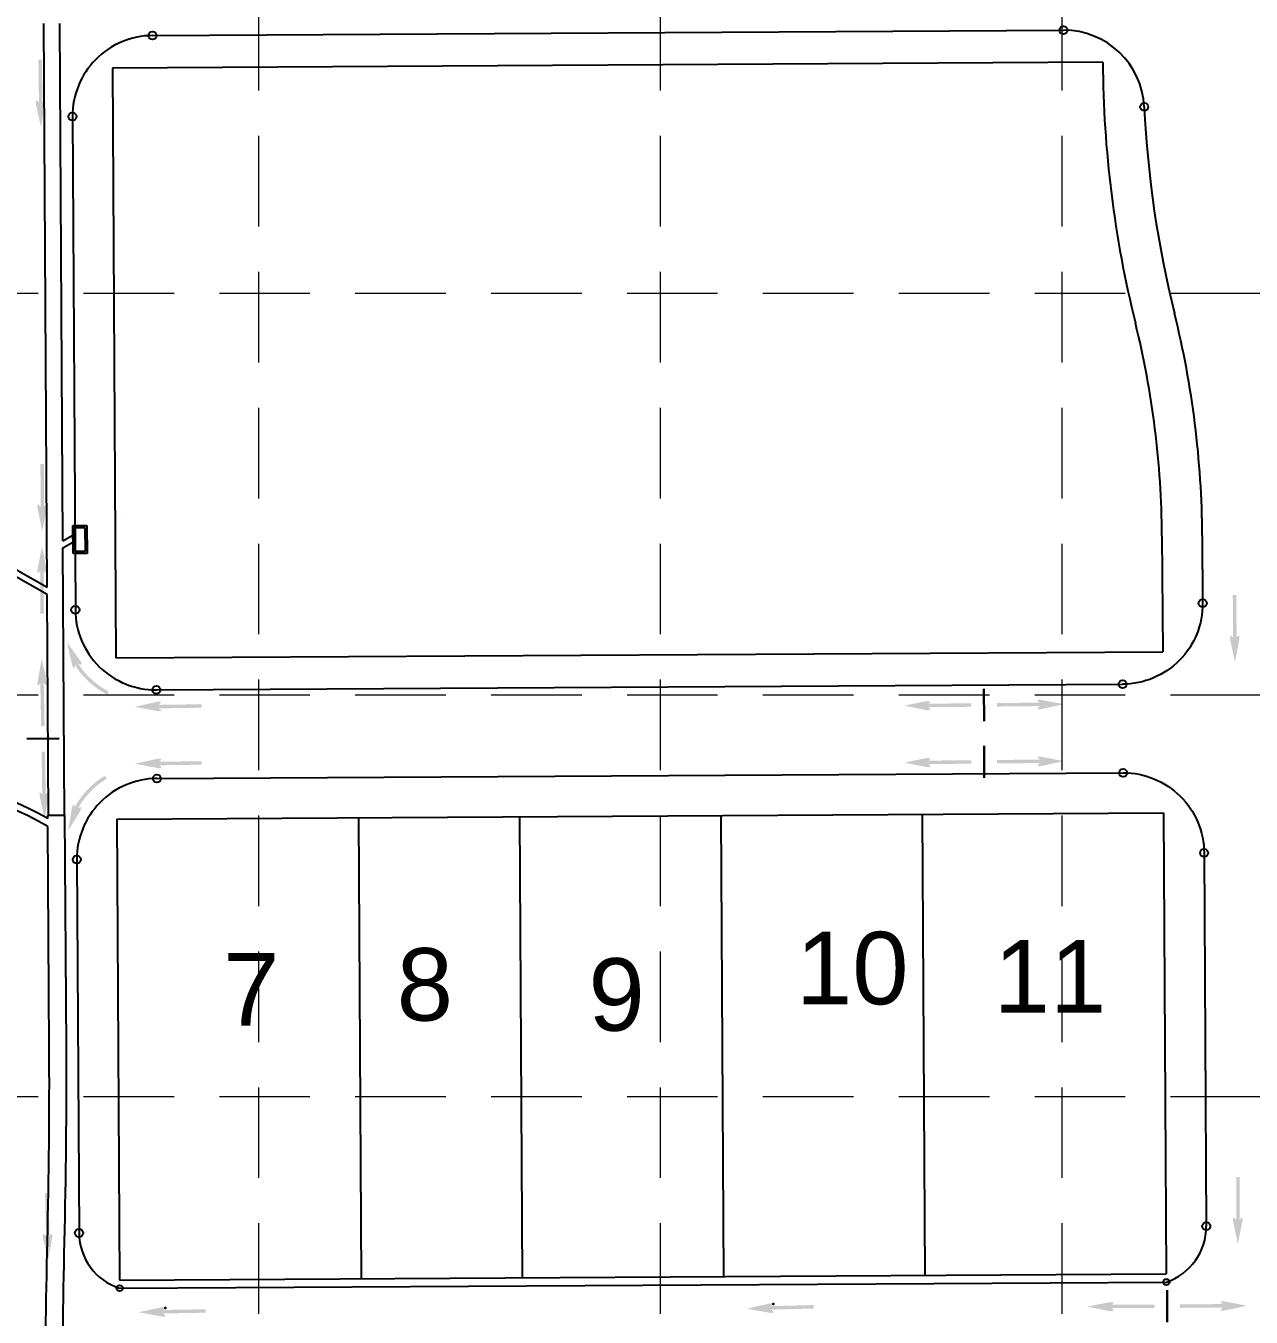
# Model space of a CAD drawing. Header units: inches. Extents: x -5337 to 1057, y 15227 to 19227.
# Drawn here: x -3694 to -3389.6, y 16972.4 to 17293.1 of the extents above; entities that cross this region are included whole.
import ezdxf
from ezdxf.enums import TextEntityAlignment as Align

# ---------------------------------------------------------------- set-up
doc = ezdxf.new("R2010")
doc.units = ezdxf.units.IN
doc.header["$LTSCALE"] = 150
doc.header["$MEASUREMENT"] = 0
doc.linetypes.add('HIDDEN', pattern=[0.375, 0.25, -0.125])
for name, color, linetype in [('1 LOT NUMBER', 7, 'Continuous'), ('BASE', 7, 'Continuous'), ('grid', 7, 'HIDDEN'), ('LOTLINE', 7, 'Continuous'), ('PAVING', 7, 'Continuous'), ('ROW', 7, 'Continuous'), ('STORM', 7, 'Continuous'), ('STORM INLET', 7, 'Continuous')]:
    doc.layers.add(name, color=color, linetype=linetype)
doc.styles.get("Standard").update_dxf_attribs({"font": 'ARIAL.TTF', "height": 25})

msp = doc.modelspace()

# ---------------------------------------------------------------- hatches: boundary and pattern name
at = {"layer": 'PAVING'}
h = msp.add_hatch(color=256, dxfattribs=at)
edge = h.paths.add_edge_path()
edge.add_line((-3689.358675856969, 17274.60466238465), (-3689.852814392478, 17274.05955446164))
edge.add_line((-3689.852814392476, 17274.05955446164), (-3689.976789395992, 17284.64288633627))
edge.add_line((-3689.976789395994, 17284.64288633627), (-3690.836939118813, 17284.63403736262))
edge.add_line((-3690.836939118813, 17284.63403736262), (-3690.712861630409, 17274.05060803622))
edge.add_line((-3690.712861630409, 17274.05060803622), (-3691.326498968858, 17274.59273718768))
edge.add_line((-3691.326498968856, 17274.59273718768), (-3691.32815519324, 17274.59404433957))
edge.add_ellipse((-3691.361834129122, 17274.05144046866), major_axis=(-0.006579715933419956, 0.5599613445035605), ratio=0.2857142857142858, start_angle=345.5032805555555, end_angle=485.8315277777779)
edge.add_line((-3691.487692074126, 17273.72211279319), (-3691.485660831515, 17273.72295632363))
edge.add_line((-3691.485660831515, 17273.72295632363), (-3690.239433551675, 17268.00750826009))
edge.add_line((-3690.239433551675, 17268.00750826009), (-3689.169522459015, 17273.7545533081))
edge.add_line((-3689.169522459015, 17273.75455330809), (-3689.170702871446, 17273.75342413031))
edge.add_ellipse((-3689.305942249643, 17274.07086996966), major_axis=(-0.006579715933419956, 0.5599613445035605), ratio=0.2857142857142861, start_angle=235.2730666666667, end_angle=377.1826722222223)
edge.add_line((-3689.359492096864, 17274.60528361459), (-3689.358675856967, 17274.60466238465))
edge.add_line((-3689.358675856969, 17274.60466238465), (-3689.358675856969, 17274.60466238465))
edge.add_line((-3689.358675856969, 17274.60466238465), (-3689.358675856969, 17274.60466238465))
h = msp.add_hatch(color=256, dxfattribs=at)
edge = h.paths.add_edge_path()
edge.add_line((-3688.944168083392, 17174.21850106768), (-3689.443218343858, 17173.6777709247))
edge.add_line((-3689.443218343858, 17173.6777709247), (-3689.477181585753, 17184.26176820873))
edge.add_line((-3689.477181585751, 17184.26176820872), (-3690.337317597241, 17184.26032192458))
edge.add_line((-3690.337317597241, 17184.26032192458), (-3690.303151902128, 17173.67622970534))
edge.add_line((-3690.303151902128, 17173.67622970535), (-3690.912211523892, 17174.22327561488))
edge.add_line((-3690.912211523892, 17174.22327561488), (-3690.913749706891, 17174.22470773503))
edge.add_ellipse((-3690.952038817675, 17173.68240968465), major_axis=(-0.0018205723296114, 0.5599970406318172), ratio=0.2857142857142855, start_angle=345.5032805555555, end_angle=485.8315277777779)
edge.add_line((-3691.080691052506, 17173.35416352301), (-3691.078813824441, 17173.3550079871))
edge.add_line((-3691.078813824441, 17173.3550079871), (-3689.880944662544, 17167.62933972645))
edge.add_line((-3689.880944662544, 17167.62933972645), (-3688.762479594901, 17173.36690366095))
edge.add_line((-3688.762479594901, 17173.36690366095), (-3688.763519422042, 17173.36578244144))
edge.add_ellipse((-3688.896056060496, 17173.68436616639), major_axis=(-0.0018205723296114, 0.5599970406318172), ratio=0.2857142857142858, start_angle=235.2730666666667, end_angle=377.1826722222223)
edge.add_line((-3688.945062188361, 17174.21921561199), (-3688.944168083392, 17174.21850106769))
edge.add_line((-3688.944168083392, 17174.21850106768), (-3688.944168083392, 17174.21850106768))
edge.add_line((-3688.944168083392, 17174.21850106768), (-3688.944168083392, 17174.21850106768))
h = msp.add_hatch(color=256, dxfattribs=at)
edge = h.paths.add_edge_path()
edge.add_line((-3690.891905844754, 17157.18018901417), (-3690.392860617405, 17157.72111909381))
edge.add_line((-3690.392860617405, 17157.72111909381), (-3690.359092279052, 17147.13691684001))
edge.add_line((-3690.359092279052, 17147.13691684001), (-3689.499056235891, 17147.13836060759))
edge.add_line((-3689.499056235891, 17147.13836060759), (-3689.532924542573, 17157.72256034483))
edge.add_line((-3689.532924542573, 17157.72256034483), (-3688.923959856023, 17157.17531198208))
edge.add_line((-3688.923959856023, 17157.17531198209), (-3688.922227621497, 17157.17379080605))
edge.add_ellipse((-3688.88392662703, 17157.71608801724), major_axis=(0.001808300790129319, -0.5599970803926145), ratio=0.2857142857142856, start_angle=345.5032805555555, end_angle=485.8315277777779)
edge.add_line((-3688.755267199182, 17158.04433135956), (-3688.757360072033, 17158.04367957819))
edge.add_line((-3688.757360072032, 17158.04367957819), (-3689.954931845499, 17163.76945535684))
edge.add_line((-3689.954931845499, 17163.76945535684), (-3691.073691785014, 17158.03168393601))
edge.add_line((-3691.073691785014, 17158.03168393601), (-3691.07243908366, 17158.03276317578))
edge.add_ellipse((-3690.939909426546, 17157.71417654656), major_axis=(0.001808300790129319, -0.5599970803926145), ratio=0.2857142857142859, start_angle=235.2730666666667, end_angle=377.1826722222223)
edge.add_line((-3690.890915019159, 17157.17932602719), (-3690.891905844754, 17157.18018901417))
edge.add_line((-3690.891905844754, 17157.18018901417), (-3690.891905844754, 17157.18018901417))
edge.add_line((-3690.891905844754, 17157.18018901417), (-3690.891905844754, 17157.18018901417))
h = msp.add_hatch(color=256, dxfattribs=at)
edge = h.paths.add_edge_path()
edge.add_line((-3392.747578736527, 17141.68665863069), (-3393.24406435823, 17141.14339222509))
edge.add_line((-3393.244064358229, 17141.14339222509), (-3393.328441836971, 17151.72732078358))
edge.add_line((-3393.328441836973, 17151.72732078358), (-3394.188472153004, 17151.72167582959))
edge.add_line((-3394.188472153004, 17151.72167582959), (-3394.10389977072, 17141.13795224088))
edge.add_line((-3394.10389977072, 17141.13795224088), (-3394.715588073745, 17141.68213109011))
edge.add_line((-3394.715588073745, 17141.68213109011), (-3394.717212215579, 17141.68365802908))
edge.add_ellipse((-3394.752919459685, 17141.14118385995), major_axis=(-0.004486234849994399, 0.559982029798163), ratio=0.2857142857142856, start_angle=345.5032805555555, end_angle=485.8315277777779)
edge.add_line((-3394.880007728199, 17140.81232901028), (-3394.877966538865, 17140.81296947449))
edge.add_line((-3394.877966538865, 17140.81296947449), (-3393.653031819227, 17135.09298413425))
edge.add_line((-3393.653031819227, 17135.09298413424), (-3392.561714227219, 17140.83606663438))
edge.add_line((-3392.561714227219, 17140.83606663438), (-3392.562917658817, 17140.83497796668))
edge.add_ellipse((-3392.69696930952, 17141.15292718476), major_axis=(-0.004486234849994399, 0.559982029798163), ratio=0.285714285714286, start_angle=235.2730666666667, end_angle=377.1826722222223)
edge.add_line((-3392.748520858388, 17141.687537293), (-3392.747578736527, 17141.68665863069))
edge.add_line((-3392.747578736527, 17141.68665863069), (-3392.747578736527, 17141.68665863069))
edge.add_line((-3392.747578736527, 17141.68665863069), (-3392.747578736527, 17141.68665863069))
at = {"layer": 'PAVING', "linetype": 'Continuous', "lineweight": 30}
h = msp.add_hatch(color=256, dxfattribs=at)
edge = h.paths.add_edge_path()
edge.add_line((-3680.345531319625, 17135.25204998288), (-3683.754328485378, 17140.00527096898))
edge.add_line((-3683.75432848538, 17140.00527096898), (-3682.458000409972, 17134.31029020335))
edge.add_line((-3682.458000409972, 17134.31029020335), (-3682.458897986851, 17134.30965908907))
edge.add_ellipse((-3682.208869221568, 17134.07186260705), major_axis=(0.228080233075745, -0.5114483427288756), ratio=0.2857142857142859, start_angle=235.2730666666667, end_angle=377.1826722222223)
edge.add_line((-3681.947799686568, 17133.60249257401), (-3681.945250476292, 17133.60347000308))
edge.add_line((-3681.94525047629, 17133.60347000308), (-3681.705865166834, 17134.29451313025))
edge.add_line((-3681.705865166836, 17134.29451313025), (-3681.711709258041, 17134.2852821519))
edge.add_arc((-3664.438276302626, 17145.19460907589), 20.43, 212.2751471296222, 242.6834165740666)
edge.add_line((-3673.813741279973, 17127.04287210352), (-3673.419081384625, 17127.8069686394))
edge.add_arc((-3664.438276302626, 17145.19460907589), 19.57000000000001, 212.607611018511, 242.6834165740666, ccw=False)
edge.add_line((-3680.923668963738, 17134.64867484469), (-3680.922426366253, 17134.648540948))
edge.add_line((-3680.922426366253, 17134.648540948), (-3680.147486901988, 17134.39446228553))
edge.add_line((-3680.147486901986, 17134.39446228553), (-3680.144978462107, 17134.39343905694))
edge.add_ellipse((-3680.329217617536, 17134.90491649052), major_axis=(0.228080233075745, -0.5114483427288756), ratio=0.2857142857142858, start_angle=345.5032805555555, end_angle=485.8315277777779)
edge.add_line((-3680.344264552134, 17135.25715290754), (-3680.34570306995, 17135.25354532552))
h = msp.add_hatch(color=256, dxfattribs=at)
edge = h.paths.add_edge_path()
edge.add_line((-3690.8640029324, 17129.27527133314), (-3690.373424796231, 17129.82385992731))
edge.add_line((-3690.373424796229, 17129.82385992731), (-3690.172946923496, 17119.24174513976))
edge.add_line((-3690.1729469235, 17119.24174513976), (-3689.313116546557, 17119.25680436712))
edge.add_line((-3689.313116546555, 17119.25680436712), (-3689.513594419288, 17129.83891915467))
edge.add_line((-3689.513594419288, 17129.83891915468), (-3688.896131191335, 17129.30155228039))
edge.add_line((-3688.896131191335, 17129.30155228038), (-3688.894461903681, 17129.2999424458))
edge.add_ellipse((-3688.864707642655, 17129.84277572254), major_axis=(0.01062886081451215, -0.5598991707083663), ratio=0.2857142857142855, start_angle=345.5032805555555, end_angle=485.8315277777779)
edge.add_line((-3688.741234484767, 17130.17300494724), (-3688.743282346413, 17130.17239011564))
edge.add_line((-3688.743282346411, 17130.17239011564), (-3690.030969199546, 17135.87883469047))
edge.add_line((-3690.030969199548, 17135.87883469047), (-3691.058773263489, 17130.12395833598))
edge.add_line((-3691.058773263489, 17130.12395833598), (-3691.057936878879, 17130.1249392847))
edge.add_ellipse((-3690.920405440564, 17129.80847969119), major_axis=(0.01062886081451215, -0.5598991707083663), ratio=0.2857142857142856, start_angle=235.2730666666667, end_angle=377.1826722222223)
edge.add_line((-3690.862992418719, 17129.27446721507), (-3690.8640029324, 17129.27527133314))
edge.add_line((-3690.8640029324, 17129.27527133314), (-3690.8640029324, 17129.27527133314))
edge.add_line((-3690.8640029324, 17129.27527133314), (-3690.8640029324, 17129.27527133314))
at = {"layer": 'PAVING'}
h = msp.add_hatch(color=256, dxfattribs=at)
edge = h.paths.add_edge_path()
edge.add_line((-3660.36048008832, 17123.1036380483), (-3660.906859917472, 17123.59664421692))
edge.add_line((-3660.90685991747, 17123.59664421692), (-3650.323712705112, 17123.7478231889))
edge.add_line((-3650.323712705114, 17123.7478231889), (-3650.334661013689, 17124.60792006399))
edge.add_line((-3650.334661013687, 17124.60792006399), (-3660.917800676369, 17124.45644118702))
edge.add_line((-3660.91780067637, 17124.45644118702), (-3660.377408734892, 17125.07153526892))
edge.add_line((-3660.37740873489, 17125.07153526892), (-3660.375946821023, 17125.07320271319))
edge.add_ellipse((-3660.918635913244, 17125.10547933996), major_axis=(0.559942471466606, 0.008026745783279794), ratio=0.2857142857142856, start_angle=345.5032805555555, end_angle=485.8315277777779)
edge.add_line((-3661.24828773111, 17125.23048581631), (-3661.247534107977, 17125.2284877621))
edge.add_line((-3661.247534107977, 17125.22848776209), (-3666.959805574505, 17123.96733569644))
edge.add_line((-3666.959805574505, 17123.96733569644), (-3661.209836538839, 17122.91240293133))
edge.add_line((-3661.209836538839, 17122.91240293133), (-3661.210988935132, 17122.91358526492))
edge.add_ellipse((-3660.893893641285, 17123.04964453492), major_axis=(0.559942471466606, 0.008026745783279794), ratio=0.2857142857142858, start_angle=235.2730666666667, end_angle=377.1826722222223)
edge.add_line((-3660.359620164276, 17123.10457523481), (-3660.36048008832, 17123.10363804829))
edge.add_line((-3660.36048008832, 17123.1036380483), (-3660.36048008832, 17123.1036380483))
edge.add_line((-3660.36048008832, 17123.1036380483), (-3660.36048008832, 17123.1036380483))
at = {"layer": 'PAVING', "linetype": 'Continuous', "lineweight": 30}
h = msp.add_hatch(color=256, dxfattribs=at)
edge = h.paths.add_edge_path()
edge.add_line((-3469.221175992756, 17125.26255423068), (-3469.756246263581, 17124.75792905763))
edge.add_line((-3469.756246263583, 17124.75792905763), (-3459.172617610087, 17124.84229898669))
edge.add_line((-3459.172617610087, 17124.84229898669), (-3459.164475964419, 17123.98243155295))
edge.add_line((-3459.16447596442, 17123.98243155295), (-3469.74799709991, 17123.89776423545))
edge.add_line((-3469.74799709991, 17123.89776423545), (-3469.194347964994, 17123.29480618102))
edge.add_line((-3469.194347964993, 17123.29480618102), (-3469.192715018115, 17123.29317885649))
edge.add_ellipse((-3469.734549276262, 17123.24880692676), major_axis=(0.5599822124655837, 0.004463375645138231), ratio=0.2857142857142855, start_angle=-125.83152777777792, end_angle=14.496719444444523, ccw=False)
edge.add_line((-3470.061331140454, 17123.11647947918), (-3470.060889161465, 17123.11864337332))
edge.add_line((-3470.060889161467, 17123.11864337332), (-3475.799725261593, 17124.25188110472))
edge.add_line((-3475.799725261593, 17124.25188110472), (-3470.074471714132, 17125.43443497971))
edge.add_line((-3470.07447171413, 17125.43443497971), (-3470.075714364628, 17125.43363559981))
edge.add_ellipse((-3469.755663478727, 17125.3046821944), major_axis=(0.5599822124655837, 0.004463375645138231), ratio=0.2857142857142857, start_angle=-17.182672222222322, end_angle=124.7269333333333, ccw=False)
edge.add_line((-3469.220297799917, 17125.26168079934), (-3469.221175992758, 17125.26255423067))
edge.add_line((-3469.221175992756, 17125.26255423068), (-3469.221175992756, 17125.26255423068))
edge.add_line((-3469.221175992756, 17125.26255423068), (-3469.221175992756, 17125.26255423068))
h = msp.add_hatch(color=256, dxfattribs=at)
edge = h.paths.add_edge_path()
edge.add_line((-3442.734032781293, 17125.51469854538), (-3442.189409600584, 17125.0199476171))
edge.add_line((-3442.189409600585, 17125.0199476171), (-3452.773127637203, 17124.90336523686))
edge.add_line((-3452.773127637201, 17124.90336523686), (-3452.764875956967, 17124.04310044636))
edge.add_line((-3452.764875956969, 17124.04310044636), (-3442.181370439803, 17124.16017763513))
edge.add_line((-3442.181370439801, 17124.16017763513), (-3442.723409689166, 17123.54694268656))
edge.add_line((-3442.723409689168, 17123.54694268656), (-3442.725122482847, 17123.54515512976))
edge.add_ellipse((-3442.182541653905, 17123.51110699449), major_axis=(-0.5599656919496876, -0.006198696581426107), ratio=0.2857142857142857, start_angle=345.5032805555555, end_angle=485.8315277777779)
edge.add_line((-3441.853299692944, 17123.38502499223), (-3441.853913630752, 17123.38717346425))
edge.add_line((-3441.85391363075, 17123.38717346425), (-3436.137765094894, 17124.62941711025))
edge.add_line((-3436.137765094896, 17124.62941711026), (-3441.884106025489, 17125.70314713191))
edge.add_line((-3441.884106025487, 17125.70314713191), (-3441.883034547898, 17125.70203496313))
edge.add_ellipse((-3442.200572335494, 17125.5670116178), major_axis=(-0.5599656919496876, -0.006198696581426107), ratio=0.2857142857142857, start_angle=235.2730666666667, end_angle=377.1826722222223)
edge.add_line((-3442.735022293951, 17125.51382541723), (-3442.734032781296, 17125.51469854538))
edge.add_line((-3442.734032781293, 17125.51469854538), (-3442.734032781293, 17125.51469854538))
edge.add_line((-3442.734032781293, 17125.51469854538), (-3442.734032781293, 17125.51469854538))
h = msp.add_hatch(color=256, dxfattribs=at)
edge = h.paths.add_edge_path()
edge.add_line((-3690.402274437603, 17102.79125749545), (-3689.892914336635, 17102.2601031856))
edge.add_line((-3689.892914336633, 17102.2601031856), (-3690.061391874151, 17112.84279997204))
edge.add_line((-3690.061391874151, 17112.84279997204), (-3689.201557804739, 17112.8577592676))
edge.add_line((-3689.201557804739, 17112.8577592676), (-3689.033080267222, 17102.27506248116))
edge.add_line((-3689.033080267223, 17102.27506248115), (-3688.434693695986, 17102.83353861029))
edge.add_line((-3688.434693695986, 17102.83353861029), (-3688.433087152705, 17102.83516961988))
edge.add_ellipse((-3688.384429703194, 17102.29370333747), major_axis=(-0.008893724750284859, 0.5599294202863395), ratio=0.2857142857142856, start_angle=-125.83152777777792, end_angle=14.496719444444523, ccw=False)
edge.add_line((-3688.249520940839, 17101.96797862639), (-3688.251631568037, 17101.96860820731))
edge.add_line((-3688.251631568039, 17101.96860820731), (-3689.339538256141, 17096.22081741561))
edge.add_line((-3689.339538256141, 17096.2208174156), (-3690.56741717703, 17101.93627652707))
edge.add_line((-3690.567417177026, 17101.93627652707), (-3690.566490939844, 17101.93526295915))
edge.add_ellipse((-3690.440073750135, 17102.25632411375), major_axis=(-0.008893724750284859, 0.5599294202863395), ratio=0.2857142857142858, start_angle=-17.182672222222322, end_angle=124.7269333333333, ccw=False)
edge.add_line((-3690.401309423674, 17102.79201330231), (-3690.402274437602, 17102.79125749544))
edge.add_line((-3690.402274437603, 17102.79125749545), (-3690.402274437603, 17102.79125749545))
edge.add_line((-3690.402274437603, 17102.79125749545), (-3690.402274437603, 17102.79125749545))
at = {"layer": 'PAVING'}
h = msp.add_hatch(color=256, dxfattribs=at)
edge = h.paths.add_edge_path()
edge.add_line((-3660.296002484214, 17108.96698353712), (-3660.842282345035, 17109.4599922223))
edge.add_line((-3660.842282345033, 17109.4599922223), (-3650.259337585894, 17109.61126612949))
edge.add_line((-3650.259337585894, 17109.61126612948), (-3650.270285894469, 17110.47136300457))
edge.add_line((-3650.270285894469, 17110.47136300457), (-3660.853328105381, 17110.3199866125))
edge.add_line((-3660.853328105381, 17110.31998661249), (-3660.312936163902, 17110.93508069439))
edge.add_line((-3660.3129361639, 17110.93508069439), (-3660.311542254622, 17110.93660203214))
edge.add_ellipse((-3660.854231346841, 17110.96887865892), major_axis=(0.559942471466606, 0.008026745783279794), ratio=0.2857142857142856, start_angle=345.5032805555555, end_angle=485.8315277777779)
edge.add_line((-3661.183883164706, 17111.09388513528), (-3661.183059020428, 17111.09193321924))
edge.add_line((-3661.18305902043, 17111.09193321924), (-3666.895230518627, 17109.83078367014))
edge.add_line((-3666.895230518627, 17109.83078367014), (-3661.14556138795, 17108.77584335536))
edge.add_line((-3661.14556138795, 17108.77584335536), (-3661.146584368729, 17108.77698458388))
edge.add_ellipse((-3660.829489074878, 17108.91304385389), major_axis=(0.559942471466606, 0.008026745783279794), ratio=0.2857142857142858, start_angle=235.2730666666667, end_angle=377.1826722222223)
edge.add_line((-3660.295215597871, 17108.96797455377), (-3660.296002484214, 17108.96698353712))
edge.add_line((-3660.296002484214, 17108.96698353712), (-3660.296002484214, 17108.96698353712))
edge.add_line((-3660.296002484214, 17108.96698353712), (-3660.296002484214, 17108.96698353712))
at = {"layer": 'PAVING', "linetype": 'Continuous', "lineweight": 30}
h = msp.add_hatch(color=256, dxfattribs=at)
edge = h.paths.add_edge_path()
edge.add_line((-3469.203108859192, 17111.12573171964), (-3469.738179130018, 17110.62110654658))
edge.add_line((-3469.738179130021, 17110.62110654658), (-3459.154550476525, 17110.70547647564))
edge.add_line((-3459.154550476524, 17110.70547647565), (-3459.146408830855, 17109.84560904191))
edge.add_line((-3459.146408830857, 17109.84560904191), (-3469.729929966346, 17109.76094172441))
edge.add_line((-3469.729929966346, 17109.76094172441), (-3469.176280831431, 17109.15798366998))
edge.add_line((-3469.176280831429, 17109.15798366997), (-3469.174647884551, 17109.15635634545))
edge.add_ellipse((-3469.716482142698, 17109.11198441571), major_axis=(0.5599822124655837, 0.004463375645138231), ratio=0.2857142857142855, start_angle=-125.83152777777792, end_angle=14.496719444444523, ccw=False)
edge.add_line((-3470.04326400689, 17108.97965696813), (-3470.042822027901, 17108.98182086227))
edge.add_line((-3470.042822027903, 17108.98182086227), (-3475.781658128028, 17110.11505859368))
edge.add_line((-3475.781658128029, 17110.11505859368), (-3470.056404580568, 17111.29761246867))
edge.add_line((-3470.056404580566, 17111.29761246868), (-3470.057647231064, 17111.29681308877))
edge.add_ellipse((-3469.737596345163, 17111.16785968336), major_axis=(0.5599822124655837, 0.004463375645138231), ratio=0.2857142857142857, start_angle=-17.182672222222322, end_angle=124.7269333333333, ccw=False)
edge.add_line((-3469.202230666351, 17111.12485828831), (-3469.203108859192, 17111.12573171964))
edge.add_line((-3469.203108859192, 17111.12573171964), (-3469.203108859192, 17111.12573171964))
edge.add_line((-3469.203108859192, 17111.12573171964), (-3469.203108859192, 17111.12573171964))
h = msp.add_hatch(color=256, dxfattribs=at)
edge = h.paths.add_edge_path()
edge.add_line((-3442.715965647731, 17111.37787603433), (-3442.171342467022, 17110.88312510605))
edge.add_line((-3442.17134246702, 17110.88312510605), (-3452.755060503638, 17110.76654272581))
edge.add_line((-3452.755060503638, 17110.76654272582), (-3452.746808823405, 17109.90627793532))
edge.add_line((-3452.746808823405, 17109.90627793532), (-3442.163303306239, 17110.02335512409))
edge.add_line((-3442.163303306239, 17110.02335512409), (-3442.705342555604, 17109.41012017552))
edge.add_line((-3442.705342555604, 17109.41012017552), (-3442.707055349283, 17109.40833261871))
edge.add_ellipse((-3442.164474520339, 17109.37428448345), major_axis=(-0.5599656919496876, -0.006198696581426107), ratio=0.2857142857142857, start_angle=345.5032805555555, end_angle=485.8315277777779)
edge.add_line((-3441.835232559381, 17109.24820248119), (-3441.83584649719, 17109.2503509532))
edge.add_line((-3441.835846497186, 17109.2503509532), (-3436.119697961331, 17110.49259459921))
edge.add_line((-3436.119697961331, 17110.49259459921), (-3441.866038891923, 17111.56632462087))
edge.add_line((-3441.866038891923, 17111.56632462086), (-3441.864967414334, 17111.56521245209))
edge.add_ellipse((-3442.182505201929, 17111.43018910676), major_axis=(-0.5599656919496876, -0.006198696581426107), ratio=0.2857142857142857, start_angle=235.2730666666667, end_angle=377.1826722222223)
edge.add_line((-3442.716955160386, 17111.37700290619), (-3442.715965647731, 17111.37787603433))
edge.add_line((-3442.715965647731, 17111.37787603433), (-3442.715965647731, 17111.37787603433))
edge.add_line((-3442.715965647731, 17111.37787603433), (-3442.715965647731, 17111.37787603433))
h = msp.add_hatch(color=256, dxfattribs=at)
edge = h.paths.add_edge_path()
edge.add_line((-3680.340505110722, 17098.24815720836), (-3683.442490532081, 17093.28912338657))
edge.add_line((-3683.442490532083, 17093.28912338657), (-3682.508192812214, 17099.05486156487))
edge.add_line((-3682.508192812214, 17099.05486156487), (-3682.509200172495, 17099.05531328421))
edge.add_ellipse((-3682.274678624677, 17099.30841641327), major_axis=(0.1953450229477283, 0.5248240867276877), ratio=0.2857142857142859, start_angle=-17.182672222222322, end_angle=124.7269333333333, ccw=False)
edge.add_line((-3682.043754267757, 17099.79332823145), (-3682.041009268625, 17099.79255214133))
edge.add_line((-3682.041009268623, 17099.79255214133), (-3681.758537942287, 17099.11774698442))
edge.add_line((-3681.758537942287, 17099.11774698442), (-3681.765039731919, 17099.12680107682))
edge.add_arc((-3663.837494590498, 17089.32945321108), 20.43000000000001, 120.93526282580021, 151.3435322702446, ccw=False)
edge.add_line((-3674.339929840573, 17106.85325852165), (-3673.897830181188, 17106.11559475179))
edge.add_arc((-3663.837494590498, 17089.32945321108), 19.57, 120.9352628258003, 151.0110683813558)
edge.add_line((-3680.955634775532, 17098.81387077915), (-3680.954344033338, 17098.81418885685))
edge.add_line((-3680.954344033338, 17098.81418885684), (-3680.197013110232, 17099.11654328943))
edge.add_line((-3680.197013110233, 17099.11654328943), (-3680.194606205096, 17099.1177454078))
edge.add_ellipse((-3680.346195724167, 17098.59565935248), major_axis=(0.1953450229477283, 0.5248240867276877), ratio=0.2857142857142858, start_angle=-125.83152777777792, end_angle=14.496719444444523, ccw=False)
edge.add_line((-3680.338980939441, 17098.24317552056), (-3680.340644286147, 17098.24668512241))
at = {"layer": 'PAVING'}
h = msp.add_hatch(color=256, dxfattribs=at)
edge = h.paths.add_edge_path()
edge.add_line((-3391.976057774722, 16997.1529000614), (-3392.476742760278, 16996.61352921009))
edge.add_line((-3392.476742760278, 16996.6135292101), (-3392.479700720631, 17007.19770681728))
edge.add_line((-3392.479700720633, 17007.19770681728), (-3393.339699709428, 17007.19876477449))
edge.add_line((-3393.339699709428, 17007.1987647745), (-3393.336541812416, 16996.61459220043))
edge.add_line((-3393.336541812414, 16996.61459220043), (-3393.943947270627, 16997.16348032139))
edge.add_line((-3393.943947270627, 16997.16348032139), (-3393.945698681471, 16997.16500749722))
edge.add_ellipse((-3393.985576569739, 16996.62282396236), major_axis=(-0.0001797643541550348, 0.5599999711471215), ratio=0.2857142857142856, start_angle=345.5032805555555, end_angle=485.8315277777779)
edge.add_line((-3394.115190018761, 16996.2949561628), (-3394.113158813983, 16996.2955471364))
edge.add_line((-3394.113158813981, 16996.2955471364), (-3392.93220373825, 16990.56625207426))
edge.add_line((-3392.93220373825, 16990.56625207426), (-3391.796758459906, 16996.30084238395))
edge.add_line((-3391.79675845991, 16996.30084238394), (-3391.797994290966, 16996.29978577808))
edge.add_ellipse((-3391.929596905169, 16996.61875646994), major_axis=(-0.0001797643541550348, 0.5599999711471215), ratio=0.2857142857142859, start_angle=235.2730666666667, end_angle=377.1826722222223)
edge.add_line((-3391.977035705362, 16997.15374720842), (-3391.976057774724, 16997.1529000614))
edge.add_line((-3391.976057774722, 16997.1529000614), (-3391.976057774722, 16997.1529000614))
edge.add_line((-3391.976057774722, 16997.1529000614), (-3391.976057774722, 16997.1529000614))
h = msp.add_hatch(color=256, dxfattribs=at)
edge = h.paths.add_edge_path()
edge.add_line((-3687.606118912932, 16993.15673096356), (-3688.094930750814, 16992.60665551679))
edge.add_line((-3688.094930750813, 16992.60665551679), (-3688.325494642766, 17003.188204455))
edge.add_line((-3688.325494642766, 17003.18820445499), (-3689.185427941553, 17003.17075820499))
edge.add_line((-3689.185427941551, 17003.17075820499), (-3688.954661596381, 16992.58911433157))
edge.add_line((-3688.954661596381, 16992.58911433157), (-3689.573741134662, 16993.12490451931))
edge.add_line((-3689.573741134662, 16993.12490451932), (-3689.575437015221, 16993.12626662591))
edge.add_ellipse((-3689.603646620946, 16992.58335093301), major_axis=(-0.01222190703346235, 0.5598666135683265), ratio=0.2857142857142856, start_angle=345.5032805555555, end_angle=485.8315277777779)
edge.add_line((-3689.726179661835, 16992.25277175333), (-3689.724265456036, 16992.25374058602))
edge.add_line((-3689.724265456036, 16992.25374058602), (-3688.420343432668, 16986.55114851601))
edge.add_line((-3688.420343432666, 16986.55114851601), (-3687.408508471894, 16992.30843528776))
edge.add_line((-3687.408508471894, 16992.30843528776), (-3687.409623608793, 16992.30742905103))
edge.add_ellipse((-3687.548054906139, 16992.62349601584), major_axis=(-0.01222190703346235, 0.5598666135683265), ratio=0.2857142857142859, start_angle=235.2730666666667, end_angle=377.1826722222223)
edge.add_line((-3687.606987124964, 16993.15734292611), (-3687.60611891293, 16993.15673096356))
edge.add_line((-3687.606118912932, 16993.15673096356), (-3687.606118912932, 16993.15673096356))
edge.add_line((-3687.606118912932, 16993.15673096356), (-3687.606118912932, 16993.15673096356))
at = {"layer": 'PAVING', "linetype": 'Continuous', "lineweight": 30}
h = msp.add_hatch(color=256, dxfattribs=at)
edge = h.paths.add_edge_path()
edge.add_line((-3423.7250373801, 16976.00992235466), (-3424.262147282454, 16975.50684634371))
edge.add_line((-3424.262147282454, 16975.50684634371), (-3413.678201717627, 16975.55081145168))
edge.add_line((-3413.678201717625, 16975.55081145169), (-3413.673359026832, 16974.69086097151))
edge.add_line((-3413.673359026834, 16974.69086097152), (-3424.257304591665, 16974.64689586354))
edge.add_line((-3424.257304591663, 16974.64689586354), (-3423.705906913719, 16974.04198052999))
edge.add_line((-3423.705906913718, 16974.04198053), (-3423.704294917412, 16974.04035490992))
edge.add_ellipse((-3424.246296114505, 16973.9980709437), major_axis=(0.5599952529714973, 0.002305786067421094), ratio=0.2857142857142856, start_angle=-125.83152777777792, end_angle=14.496719444444523, ccw=False)
edge.add_line((-3424.573585397833, 16973.86700353673), (-3424.572931029938, 16973.86910661094))
edge.add_line((-3424.572931029938, 16973.86910661094), (-3430.307524809676, 16975.024558138))
edge.add_line((-3430.307524809672, 16975.02455813801), (-3424.57801627458, 16976.18511212481))
edge.add_line((-3424.578016274581, 16976.18511212481), (-3424.579040669038, 16976.18419787599))
edge.add_ellipse((-3424.259489003503, 16976.05401230311), major_axis=(0.5599952529714973, 0.002305786067421094), ratio=0.2857142857142858, start_angle=-17.182672222222322, end_angle=124.7269333333333, ccw=False)
edge.add_line((-3423.724292978568, 16976.00894851587), (-3423.7250373801, 16976.00992235466))
edge.add_line((-3423.7250373801, 16976.00992235466), (-3423.7250373801, 16976.00992235466))
edge.add_line((-3423.7250373801, 16976.00992235466), (-3423.7250373801, 16976.00992235466))
h = msp.add_hatch(color=256, dxfattribs=at)
edge = h.paths.add_edge_path()
edge.add_line((-3397.237426613867, 16976.16004612539), (-3396.694647467131, 16975.66304807925))
edge.add_line((-3396.694647467133, 16975.66304807924), (-3407.278387543212, 16975.58707800643))
edge.add_line((-3407.278387543211, 16975.58707800643), (-3407.273444884093, 16974.72713004281))
edge.add_line((-3407.273444884093, 16974.72713004282), (-3396.689704808012, 16974.80310011563))
edge.add_line((-3396.689704808012, 16974.80310011563), (-3397.234298629905, 16974.19200155635))
edge.add_line((-3397.234298629903, 16974.19200155635), (-3397.235927991376, 16974.19035132336))
edge.add_ellipse((-3396.693482373834, 16974.15421293019), major_axis=(-0.5599854185993026, -0.004041157775294538), ratio=0.2857142857142855, start_angle=345.5032805555555, end_angle=485.8315277777779)
edge.add_line((-3396.364728638224, 16974.02686332684), (-3396.365319335033, 16974.0289182798))
edge.add_line((-3396.365319335033, 16974.02891827981), (-3390.644121098028, 16975.24938210675))
edge.add_line((-3390.644121098028, 16975.24938210675), (-3396.386507030429, 16976.34481853275))
edge.add_line((-3396.386507030427, 16976.34481853274), (-3396.385535989375, 16976.34397066566))
edge.add_ellipse((-3396.703591651742, 16976.21017176444), major_axis=(-0.5599854185993026, -0.004041157775294538), ratio=0.2857142857142856, start_angle=235.2730666666667, end_angle=377.1826722222223)
edge.add_line((-3397.238242564474, 16976.15904514182), (-3397.237426613865, 16976.16004612539))
edge.add_line((-3397.237426613867, 16976.16004612539), (-3397.237426613867, 16976.16004612539))
edge.add_line((-3397.237426613867, 16976.16004612539), (-3397.237426613867, 16976.16004612539))
h = msp.add_hatch(color=256, dxfattribs=at)
edge = h.paths.add_edge_path()
edge.add_line((-3659.281802931302, 16972.74262738882), (-3659.840022262757, 16973.3412100787))
edge.add_line((-3659.840022262759, 16973.3412100787), (-3649.257566153397, 16973.52142331266))
edge.add_line((-3649.257566153396, 16973.52142331266), (-3649.276204723974, 16974.38124046467))
edge.add_line((-3649.276204723976, 16974.38124046467), (-3659.854716751845, 16974.20109218876))
edge.add_line((-3659.854716751845, 16974.20109218876), (-3659.32732514871, 16974.71010249289))
edge.add_line((-3659.32732514871, 16974.71010249289), (-3659.326382284586, 16974.71160161088))
edge.add_ellipse((-3659.862114563932, 16974.74976473654), major_axis=(0.5599190087427499, 0.009522092215192722), ratio=0.285714285714286, start_angle=342.8173277777778, end_angle=484.7269333333335)
edge.add_line((-3660.18331734182, 16974.87582152185), (-3660.182202341546, 16974.87552726247))
edge.add_line((-3660.182202341548, 16974.87552726248), (-3665.894046713978, 16973.64214763014))
edge.add_line((-3665.894046713976, 16973.64214763013), (-3660.146786281235, 16972.55981991886))
edge.add_line((-3660.146786281235, 16972.55981991886), (-3660.148001493337, 16972.55889002007))
edge.add_ellipse((-3659.822428432579, 16972.69416421944), major_axis=(0.5599190087427499, 0.009522092215192722), ratio=0.2857142857142858, start_angle=234.1684722222222, end_angle=374.4967194444445)
edge.add_line((-3659.281017171888, 16972.74342928579), (-3659.281802931302, 16972.74262738882))
edge.add_line((-3659.281802931302, 16972.74262738882), (-3659.281802931302, 16972.74262738882))
h = msp.add_hatch(color=256, dxfattribs=at)
edge = h.paths.add_edge_path()
edge.add_line((-3508.269788555317, 16973.68967776528), (-3508.833703438127, 16974.28308075482))
edge.add_line((-3508.833703438127, 16974.28308075482), (-3498.253024837952, 16974.56080611606))
edge.add_line((-3498.253024837952, 16974.56080611607), (-3498.279664131765, 16975.42035630618))
edge.add_line((-3498.279664131767, 16975.42035630618), (-3508.856014062903, 16975.14281156578))
edge.add_line((-3508.856014062903, 16975.14281156578), (-3508.333424489207, 16975.65677567335))
edge.add_line((-3508.333424489207, 16975.65677567336), (-3508.332617579983, 16975.6581178335))
edge.add_ellipse((-3508.868678675874, 16975.69134469311), major_axis=(0.5598075700126018, 0.01467912207191068), ratio=0.2857142857142858, start_angle=342.8173277777778, end_angle=484.7269333333335)
edge.add_line((-3509.191028954016, 16975.81443752597), (-3509.189821648084, 16975.81439844166))
edge.add_line((-3509.189821648084, 16975.81439844165), (-3514.890022066877, 16974.52823290723))
edge.add_line((-3514.890022066877, 16974.52823290724), (-3509.133037817059, 16973.49894920861))
edge.add_line((-3509.133037817059, 16973.4989492086), (-3509.134373223187, 16973.49792951676))
edge.add_ellipse((-3508.810059976166, 16973.63619684773), major_axis=(0.5598075700126018, 0.01467912207191068), ratio=0.2857142857142856, start_angle=234.1684722222222, end_angle=374.4967194444445)
edge.add_line((-3508.269125443729, 16973.69044678404), (-3508.269788555317, 16973.68967776528))
edge.add_line((-3508.269788555317, 16973.68967776528), (-3508.269788555317, 16973.68967776528))

# ---------------------------------------------------------------- linework, layer by layer
at = {"layer": 'BASE', "color": 170, "lineweight": 40}
msp.add_line((-3670.116819659132, 17171.18207913661), (-3670.116819659132, 17171.18207913661), dxfattribs=at)
msp.add_line((-3670.116819659132, 17171.18207913661), (-3670.116819659132, 17171.18207913661), dxfattribs=at)
at = {"layer": 'grid', "color": 252, "linetype": 'HIDDEN', "lineweight": 0, "ltscale": 0.6}
for p, q in [((-3636.143858640666, 19121.98416579754), (-3636.143858640666, 15630.29360565876)), ((-3536.393858640657, 19121.98416579754), (-3536.393858640658, 15630.29360565876)), ((-3436.643858640648, 19121.98416579754), (-3436.643858640648, 15630.29360565876)), ((-5232.143858640806, 17226.73416579738), (952.3561413597372, 17226.73416579738)), ((-5232.143858640806, 17126.98416579737), (952.3561413597372, 17126.98416579737)), ((-5232.143858640806, 17027.23416579736), (952.3561413597372, 17027.23416579736))]:
    msp.add_line(p, q, dxfattribs=at)
at = {"layer": 'LOTLINE'}
for p, q in [((-3611.36966706874, 17096.46418372017), (-3610.697843736656, 16981.9661286138)), ((-3571.370372046245, 17096.69890242149), (-3570.69852987296, 16982.20088688076)), ((-3521.371232709365, 17096.99227189263), (-3520.699390603655, 16982.49426776773)), ((-3471.372093372411, 17097.28564136072), (-3470.700251334656, 16982.78764866691))]:
    msp.add_line(p, q, dxfattribs=at)
at = {"layer": 'PAVING'}
for p, q in [((-3662.510030790083, 17290.66461049174), (-3436.268887026719, 17291.99212170279)), ((-3682.392370968695, 17270.54758863457), (-3681.673584816077, 17148.05258271282)), ((-3401.777150998721, 17166.51868855097), (-3401.678358020254, 17149.69564681805)), ((-3661.556562958905, 17128.17024253422), (-3421.560695682307, 17129.57852499255)), ((-3661.427388822336, 17106.17062592159), (-3421.431621514066, 17107.57890586337)), ((-3681.30972900095, 17086.05360406441), (-3680.765459238482, 16993.30402681667)), ((-3401.314699625225, 17087.6965631682), (-3400.770618429606, 16994.98229235673)), ((-3670.685153461372, 16979.61416798468), (-3410.68950519855, 16981.13979379885))]:
    msp.add_line(p, q, dxfattribs=at)
at = {"layer": 'PAVING', "linetype": 'Continuous', "lineweight": 30}
for p, q in [((-3455.950728746577, 17120.44468696637), (-3455.986668062713, 17128.44481620131)), ((-3685.689560858975, 17116.099449555), (-3693.688944834275, 17116.00000708545)), ((-3455.932661613013, 17106.30786445533), (-3455.968600929149, 17114.30799369026)), ((-3410.473210452903, 16971.14097032041), (-3410.478536811142, 16979.14096990728))]:
    msp.add_line(p, q, dxfattribs=at)
at = {"layer": 'PAVING'}
for centre, radius in [((-3662.510030790083, 17290.66461049174), 1), ((-3436.268887026719, 17291.99212170279), 1), ((-3682.392370968695, 17270.54758863457), 1), ((-3416.173939642444, 17272.93898861993), 1), ((-3401.678358020254, 17149.69564681805), 1), ((-3681.673584816077, 17148.05258271282), 1), ((-3421.56065880697, 17129.57855957962), 1), ((-3661.556562958905, 17128.17024253422), 1), ((-3421.431584638729, 17107.57894045044), 1), ((-3661.427388822336, 17106.17062592159), 1), ((-3401.314662749888, 17087.69659775527), 1), ((-3681.30972900095, 17086.05360406441), 1), ((-3400.770618073249, 16994.982259079), 1), ((-3680.765496012009, 16993.30402666815), 1), ((-3670.685142184313, 16979.61416992454), 0.75), ((-3410.689475163937, 16981.13979388244), 0.75)]:
    msp.add_circle(centre, radius, dxfattribs=at)
for centre, radius, start, end in [((-3662.392714537596, 17270.66499128957), 20, 90.33618127994245, 180.3362007243674), ((-3436.151519894691, 17271.99249974556), 20, 2.712486835486401, 90.3361868354031), ((-3151.470838308082, 17285.47988390199), 264.9999999999998, 182.7124868354864, 193.926686835508), ((-3636.773083078115, 17165.13981899772), 235.0000000000001, 0.3361923909679901, 13.926686835508), ((-3661.673929982559, 17148.16990904374), 20, 180.3362007243674, 270.3362035020978), ((-3661.31007575994, 17086.17096805342), 20, 90.33620350209775, 180.3362173910621), ((-3666.265995271868, 16993.4243524203), 14.5, 180.475464613279, 252.2557479465441), ((-3415.27036841484, 16994.89717070448), 14.5, 288.416584057631, 0.336222946627189)]:
    msp.add_arc(centre, radius, start, end, dxfattribs=at)
at = {"layer": 'PAVING', "extrusion": (0, 0, -1)}
for centre, start, end in [((3421.678050305838, 17149.57820920175), 179.663663164552, 269.6637937200676), ((3421.314310973852, 17087.57924991035), 89.66379649790224, 179.6637992756326)]:
    msp.add_arc(centre, 20, start, end, dxfattribs=at)
at = {"layer": 'PAVING', "linetype": 'Continuous', "lineweight": 30}
for p in [(-3659.327325148719, 16974.71010249288), (-3508.33342448923, 16975.65677567335)]:
    msp.add_point(p, dxfattribs=at)
at = {"layer": 'ROW'}
for p, q in [((-3426.467203871993, 17284.04957136211), (-3672.462985450793, 17282.60608640032)), ((-3672.462985450793, 17282.60608640032), (-3671.603389284419, 17136.11142326979)), ((-3411.777041491832, 17166.46001687305), (-3411.607940958256, 17137.63704405085)), ((-3671.603389284419, 17136.11142326979), (-3411.607940958256, 17137.63704405085)), ((-3671.368610154088, 17096.11216371889), (-3411.373159311366, 17097.63768453162)), ((-3671.368610154088, 17096.11216371889), (-3670.696786822004, 16981.61410861252)), ((-3411.373159311366, 17097.63768453162), (-3410.701238527512, 16983.13973191014)), ((-3670.696786822004, 16981.61410861252), (-3410.701238527512, 16983.13973191014))]:
    msp.add_line(p, q, dxfattribs=at)
for centre, radius, start, end in [((-3151.470899357459, 17285.47988354377), 274.9999999999995, 180.2980146132688, 193.926686835508), ((-3636.773144127494, 17165.13981863949), 225, 0.3361923909679901, 13.926686835508)]:
    msp.add_arc(centre, radius, start, end, dxfattribs=at)
at = {"layer": 'STORM', "color": 5}
for p, q in [((-3688.706216343651, 17153.59835959433), (-3689.528147825264, 17293.67393738477)), ((-3684.774038891977, 17165.16857940295), (-3685.528216666218, 17293.69740436631)), ((-3688.706216299142, 17153.59835188404), (-3711.282034502779, 17166.45647662268)), ((-3684.774039143273, 17165.16862237114), (-3682.282440065519, 17166.62670754181)), ((-3688.696053194895, 17151.86633089915), (-3711.271970283622, 17164.724511958)), ((-3684.763876038796, 17163.4366013771), (-3682.272335347163, 17164.89465238842)), ((-3684.374045677965, 17097.00075558434), (-3684.763876038796, 17163.4366013771)), ((-3688.373976701803, 17096.97726540479), (-3688.696053194895, 17151.86633089915)), ((-3684.249070135415, 17097.0015010618), (-3688.498987976929, 17096.97654148739)), ((-3688.494769975912, 17096.25997776724), (-3688.498974607526, 17096.97654156446)), ((-3683.911886211419, 17039.54157996093), (-3684.249047898891, 17097.00150119112)), ((-3688.161813050183, 17039.51664236013), (-3688.482905359917, 17094.23798071386))]:
    msp.add_line(p, q, dxfattribs=at)
for centre, radius, start, end in [((-3728.156087363417, 17025.77774221871), 80.87499999989143, 60.63294747929911, 92.14420508176615), ((-3728.156087363415, 17025.7777422187), 79.12499999990334, 59.90741127100945, 92.1442050818182), ((-5286.009305748303, 17030.14083839798), 1597.875, 358.6051757243632, 0.3361951688026177), ((-5286.009305748303, 17030.14083839798), 1602.125, 358.6051757243632, 0.3361951688026177)]:
    msp.add_arc(centre, radius, start, end, dxfattribs=at)
at = {"layer": 'STORM', "color": 5, "extrusion": (0, 0, -1)}
for radius in [1602.125, 1597.875]:
    msp.add_arc((2086.957488662456, 16952.24686171736), radius, 358.141202053336, 1.394824275636756, dxfattribs=at)
at = {"layer": 'STORM INLET', "color": 5}
for p, q in [((-3682.296573745727, 17169.00944194229), (-3678.796278402813, 17169.02983538171)), ((-3682.255307157708, 17162.00966358589), (-3682.296573745727, 17169.00944194229)), ((-3681.793599610102, 17168.51214208416), (-3679.293475776052, 17168.52676379431)), ((-3681.758399623222, 17162.51232775029), (-3681.793599610102, 17168.51214208416)), ((-3679.293475776052, 17168.52676379431), (-3679.25847572583, 17162.52694442732)), ((-3678.796278402813, 17169.02983538171), (-3678.755514172999, 17162.03014441085)), ((-3679.25847572583, 17162.52694442732), (-3681.758399623222, 17162.51232775029)), ((-3678.755514172999, 17162.03014441085), (-3682.255307157708, 17162.00966358589))]:
    msp.add_line(p, q, dxfattribs=at)

# ---------------------------------------------------------------- texts
at = {"layer": '1 LOT NUMBER'}
for s, p in [('10', (-3502.696986354953, 17059.10320154973)), ('11', (-3453.558179587688, 17057.03115215376)), ('7', (-3644.96908163735, 17053.80776392792)), ('8', (-3601.857039081355, 17055.04799649484)), ('9', (-3554.229937535689, 17052.54386731112))]:
    msp.add_text(s, height=18, dxfattribs=at).set_placement(p, align=Align.MIDDLE_LEFT)

doc.saveas('drawing.dxf')
